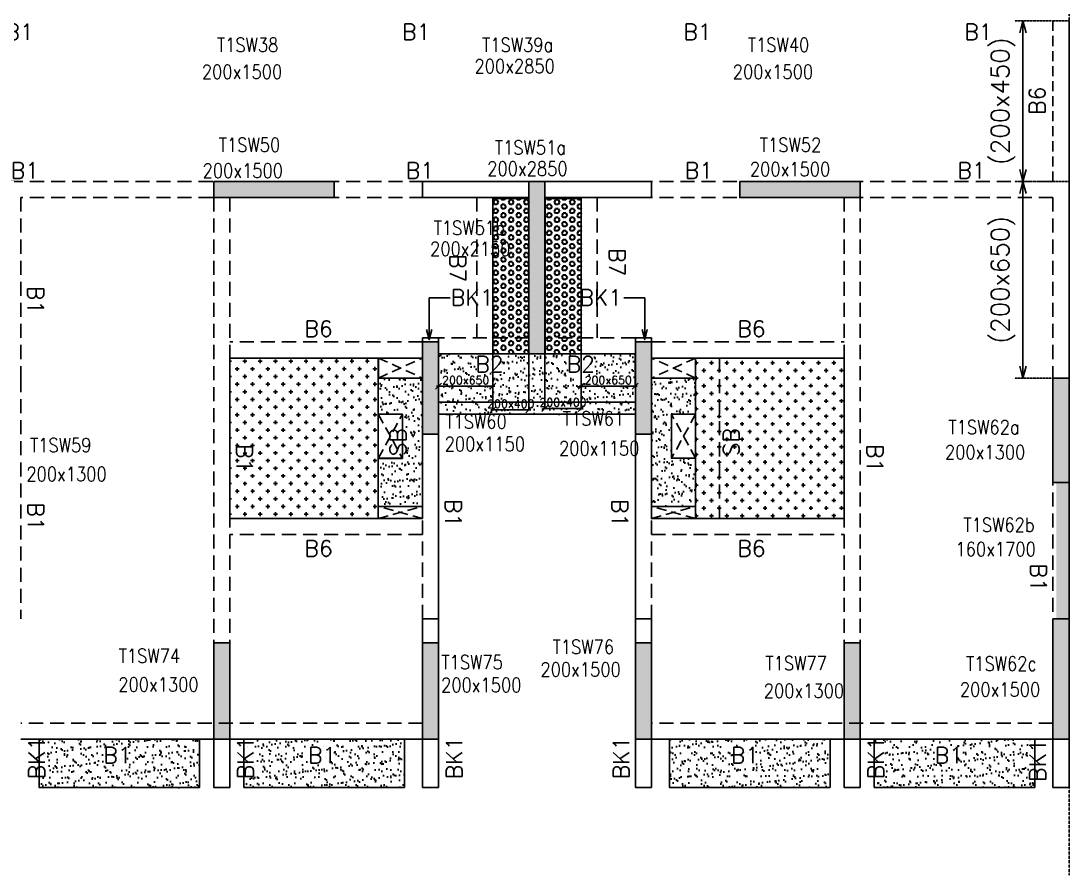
# Model space of a CAD drawing. Header units: millimetres. Extents: x 1078357 to 2594950, y -5122486 to -4636555.
# Drawn here: x 1960826 to 1973876, y -4670796 to -4660154 of the extents above; entities that cross this region are included whole.
import ezdxf

# ---------------------------------------------------------------- set-up
doc = ezdxf.new("R2010")
doc.units = ezdxf.units.MM
doc.header["$PDMODE"] = 35
for name, pattern in [('CONTINOUS', [0]), ('DOT', [0.25, 0, -0.25]), ('HIDDEN', [0.375, 0.25, -0.125]), ('New Retail block$0$CONTINOUS', [0])]:
    doc.linetypes.add(name, pattern=pattern)
doc.layers.get('0').update_dxf_attribs({"lineweight": 0})
doc.layers.get('Defpoints').update_dxf_attribs({"lineweight": 0})
for name, color, linetype, lineweight in [('A-_ANOTDIMA_D-', 6, 'Continuous', 13), ('COL. NO.', 30, 'Continuous', 25), ('COL. SIZE', 7, 'Continuous', 25), ('DIM', 9, 'Continuous', 25), ('HATCH', 8, 'Continuous', 30)]:
    doc.layers.add(name, color=color, linetype=linetype, lineweight=lineweight)
for name, color, linetype in [('B-200x325', 201, 'HIDDEN'), ('DROP SLAB', 8, 'Continuous'), ('EXPANSION JOINT', 10, 'HIDDEN'), ('NON STR. RCC WALL', 6, 'Continuous'), ('S-BEAM', 3, 'HIDDEN'), ('S-BEAM NO.', 6, 'Continuous'), ('S-COLUMN', 1, 'Continuous'), ('S-CUTOUT', 8, 'HIDDEN'), ('S-DIM', 2, 'Continuous'), ('S-SLAB-PROJECTION', 54, 'New Retail block$0$CONTINOUS'), ('SLAB FOLD', 8, 'Continuous')]:
    doc.layers.add(name, color=color, linetype=linetype)
doc.styles.add('Roman', font='romans')
doc.styles.add('ROMANS', font='romans.shx', dxfattribs={"width": 0.85})
doc.dimstyles.new('HARESH', dxfattribs={"dimtxt": 150, "dimasz": 75, "dimexe": 0, "dimexo": 0, "dimgap": 25, "dimtad": 1, "dimdec": 0, "dimdsep": 46, "dimtxsty": 'Roman', "dimblk": 'OBLIQUE', "dimcen": 225, "dimdle": 25, "dimclrd": 2, "dimclre": 2, "dimclrt": 7, "dimadec": 8, "dimazin": 1, "dimtfac": 1, "dimtdec": 0, "dimtmove": 0, "dimatfit": 0, "dimfxl": 1, "dimlwd": -1, "dimlwe": -1, "dimarcsym": 0})
pattern_1 = [(180, (834801.65, 212820.39), (-7e-15, -54.99261315), [31.75, -63.5]), (300, (834801.65, 212820.39), (47.625, 27.4963066), [31.75, -63.5]), (240, (834769.9, 212820.39), (47.625, -27.4963066), [31.75, -63.5])]

# ---------------------------------------------------------------- blocks, each defined once
blk = doc.blocks.new('_Open30')
at = {"color": 0, "linetype": 'ByBlock', "lineweight": -2}
for p, q in [((-1, 0.268), (0, 0)), ((0, 0), (-1, -0.268)), ((0, 0), (-1, 0))]:
    blk.add_line(p, q, dxfattribs=at)
blk = doc.blocks.new('*D1576')
at = {"layer": 'Defpoints', "color": 0, "linetype": 'CONTINOUS', "ltscale": 0.5, "transparency": 16777216}
for p in [(1973302, -4662154), (1973876, -4662154, 0), (1973876, -4664604, 0)]:
    blk.add_point(p, dxfattribs=at)
at = {"layer": 'S-DIM', "color": 2, "linetype": 'DOT', "ltscale": 0.5, "transparency": 16777216}
for p, q in [((1973876, -4662154), (1973202, -4662154)), ((1973876, -4664604), (1973202, -4664604))]:
    blk.add_line(p, q, dxfattribs=at)
at = {"layer": 'S-DIM', "color": 2, "linetype": 'CONTINOUS', "ltscale": 0.5, "transparency": 16777216}
blk.add_line((1973302, -4664454), (1973302, -4662304), dxfattribs=at)
at = {"layer": 'S-DIM', "color": 2, "linetype": 'CONTINOUS', "ltscale": 0.5, "transparency": 16777216, "xscale": 150, "yscale": 150, "zscale": 150}
for p, rotation in [((1973302, -4662154), 90), ((1973302, -4664604), 270)]:
    blk.add_blockref('_Open30', p, dxfattribs=dict(at, rotation=rotation))
at = {"layer": 'S-DIM', "color": 7, "linetype": 'CONTINOUS', "ltscale": 0.5, "transparency": 16777216, "insert": (1973056, -4663379), "char_height": 225, "attachment_point": 5, "rotation": 90, "style": 'Roman'}
blk.add_mtext('(200x650)', dxfattribs=at)
blk = doc.blocks.new('*D1577')
at = {"layer": 'Defpoints', "color": 0, "linetype": 'CONTINOUS', "ltscale": 0.5, "transparency": 16777216}
for p in [(1973876, -4660154, 0), (1973302, -4662154), (1973876, -4662154, 0)]:
    blk.add_point(p, dxfattribs=at)
at = {"layer": 'S-DIM', "color": 2, "linetype": 'DOT', "ltscale": 0.5, "transparency": 16777216}
for p, q in [((1973876, -4660154), (1973202, -4660154)), ((1973876, -4662154), (1973202, -4662154))]:
    blk.add_line(p, q, dxfattribs=at)
at = {"layer": 'S-DIM', "color": 2, "linetype": 'CONTINOUS', "ltscale": 0.5, "transparency": 16777216}
blk.add_line((1973302, -4660304), (1973302, -4662004), dxfattribs=at)
at = {"layer": 'S-DIM', "color": 2, "linetype": 'CONTINOUS', "ltscale": 0.5, "transparency": 16777216, "xscale": 150, "yscale": 150, "zscale": 150}
for p, rotation in [((1973302, -4660154), 90), ((1973302, -4662154), 270)]:
    blk.add_blockref('_Open30', p, dxfattribs=dict(at, rotation=rotation))
at = {"layer": 'S-DIM', "color": 7, "linetype": 'CONTINOUS', "ltscale": 0.5, "transparency": 16777216, "insert": (1973056, -4661154), "char_height": 225, "attachment_point": 5, "rotation": 90, "style": 'Roman'}
blk.add_mtext('(200x450)', dxfattribs=at)
blk = doc.blocks.new('_Oblique')
at = {"color": 0, "linetype": 'ByBlock', "lineweight": -2}
blk.add_line((-0.5, -0.5), (0.5, 0.5), dxfattribs=at)
blk = doc.blocks.new('*D1355')
at = {"layer": 'Defpoints', "color": 0, "ltscale": 700, "transparency": 16777216}
for p in [(1966701, -4664304, 0), (1967151, -4664304, 0), (1966701, -4664999)]:
    blk.add_point(p, dxfattribs=at)
at = {"layer": 'DIM', "color": 2, "ltscale": 700, "transparency": 16777216}
for p, q in [((1966701, -4664304), (1966701, -4664999)), ((1967151, -4664304), (1967151, -4664999)), ((1967176, -4664999), (1966676, -4664999))]:
    blk.add_line(p, q, dxfattribs=at)
at = {"layer": 'DIM', "color": 2, "ltscale": 700, "transparency": 16777216, "xscale": 75, "yscale": 75, "zscale": 75, "rotation": 180}
blk.add_blockref('_Oblique', (1966701, -4664999), dxfattribs=at)
at = {"layer": 'DIM', "color": 2, "ltscale": 700, "transparency": 16777216, "xscale": 75, "yscale": 75, "zscale": 75}
blk.add_blockref('_Oblique', (1967151, -4664999), dxfattribs=at)
at = {"layer": 'DIM', "color": 7, "ltscale": 700, "transparency": 16777216, "insert": (1966926, -4664924), "char_height": 150, "attachment_point": 5, "style": 'Roman'}
blk.add_mtext('{\\H0.666667x;200x400}', dxfattribs=at)
blk = doc.blocks.new('*D1356')
at = {"layer": 'Defpoints', "color": 0, "ltscale": 700, "transparency": 16777216}
for p in [(1966026, -4664304, 0), (1966701, -4664304, 0), (1966026, -4664706)]:
    blk.add_point(p, dxfattribs=at)
at = {"layer": 'DIM', "color": 2, "ltscale": 700, "transparency": 16777216}
for p, q in [((1966026, -4664304), (1966026, -4664706)), ((1966701, -4664304), (1966701, -4664706)), ((1966726, -4664706), (1966001, -4664706))]:
    blk.add_line(p, q, dxfattribs=at)
at = {"layer": 'DIM', "color": 2, "ltscale": 700, "transparency": 16777216, "xscale": 75, "yscale": 75, "zscale": 75, "rotation": 180}
blk.add_blockref('_Oblique', (1966026, -4664706), dxfattribs=at)
at = {"layer": 'DIM', "color": 2, "ltscale": 700, "transparency": 16777216, "xscale": 75, "yscale": 75, "zscale": 75}
blk.add_blockref('_Oblique', (1966701, -4664706), dxfattribs=at)
at = {"layer": 'DIM', "color": 7, "ltscale": 700, "transparency": 16777216, "insert": (1966364, -4664631), "char_height": 150, "attachment_point": 5, "style": 'Roman'}
blk.add_mtext('{\\H0.666667x;200x650}', dxfattribs=at)
blk = doc.blocks.new('*D1357')
at = {"layer": 'Defpoints', "color": 0, "ltscale": 700, "transparency": 16777216}
for p in [(1967351, -4664304, 0), (1967801, -4664304, 0), (1967801, -4664981)]:
    blk.add_point(p, dxfattribs=at)
at = {"layer": 'DIM', "color": 2, "ltscale": 700, "transparency": 16777216}
for p, q in [((1967351, -4664304), (1967351, -4664981)), ((1967801, -4664304), (1967801, -4664981)), ((1967326, -4664981), (1967826, -4664981))]:
    blk.add_line(p, q, dxfattribs=at)
at = {"layer": 'DIM', "color": 2, "ltscale": 700, "transparency": 16777216, "xscale": 75, "yscale": 75, "zscale": 75, "rotation": 180}
blk.add_blockref('_Oblique', (1967351, -4664981), dxfattribs=at)
at = {"layer": 'DIM', "color": 2, "ltscale": 700, "transparency": 16777216, "xscale": 75, "yscale": 75, "zscale": 75}
blk.add_blockref('_Oblique', (1967801, -4664981), dxfattribs=at)
at = {"layer": 'DIM', "color": 7, "ltscale": 700, "transparency": 16777216, "insert": (1967576, -4664906), "char_height": 150, "attachment_point": 5, "style": 'Roman'}
blk.add_mtext('{\\H0.666667x;200x400}', dxfattribs=at)
blk = doc.blocks.new('*D1358')
at = {"layer": 'Defpoints', "color": 0, "ltscale": 700, "transparency": 16777216}
for p in [(1967801, -4664304, 0), (1968476, -4664304, 0), (1968476, -4664704)]:
    blk.add_point(p, dxfattribs=at)
at = {"layer": 'DIM', "color": 2, "ltscale": 700, "transparency": 16777216}
for p, q in [((1967801, -4664304), (1967801, -4664704)), ((1968476, -4664304), (1968476, -4664704)), ((1967776, -4664704), (1968501, -4664704))]:
    blk.add_line(p, q, dxfattribs=at)
at = {"layer": 'DIM', "color": 2, "ltscale": 700, "transparency": 16777216, "xscale": 75, "yscale": 75, "zscale": 75, "rotation": 180}
blk.add_blockref('_Oblique', (1967801, -4664704), dxfattribs=at)
at = {"layer": 'DIM', "color": 2, "ltscale": 700, "transparency": 16777216, "xscale": 75, "yscale": 75, "zscale": 75}
blk.add_blockref('_Oblique', (1968476, -4664704), dxfattribs=at)
at = {"layer": 'DIM', "color": 7, "ltscale": 700, "transparency": 16777216, "insert": (1968139, -4664629), "char_height": 150, "attachment_point": 5, "style": 'Roman'}
blk.add_mtext('{\\H0.666667x;200x650}', dxfattribs=at)
blk = doc.blocks.new('G$CD63B60BD')
at = {"layer": 'COL. NO.', "linetype": 'Continuous', "style": 'ROMANS', "width": 0.85}
for s, p in [('T1SW38', (33940, 8565, -320)), ('T1SW39a', (37242, 8565, -320)), ('T1SW40', (40551, 8565, -320)), ('T1SW50', (33963, 7320, -320)), ('T1SW51a', (37401, 7287, -320)), ('T1SW52', (40700, 7320, -320)), ('T1SW51b', (36639, 6284, -320)), ('T1SW60', (36784, 3871, -320)), ('T1SW61', (38246, 3908, -320)), ('T1SW62a', (43049, 3802, -320)), ('T1SW59', (31613, 3575, -320)), ('T1SW62b', (43235, 2584, -320)), ('T1SW76', (38120, 1062, -320)), ('T1SW74', (32717, 952, -320)), ('T1SW75', (36735, 873, -320)), ('T1SW77', (40770, 861, -320)), ('T1SW62c', (43268, 854, -323))]:
    blk.add_text(s, height=175, dxfattribs=at).set_placement(p)
at = {"layer": 'COL. SIZE', "linetype": 'Continuous', "style": 'ROMANS', "width": 0.85}
for s, p in [('200x1500', (33752, 8228, -320)), ('200x2850', (37147, 8300, -320)), ('200x1500', (40363, 8228, -320)), ('200x2850', (37306, 7022, -320)), ('200x1500', (40576, 7017, -320)), ('200x1500', (33762, 6997, -320)), ('200x2150', (36594, 6023, -320)), ('200x1150', (36776, 3591, -320)), ('200x1150', (38200, 3537, -320)), ('200x1300', (43005, 3488, -320)), ('200x1300', (31567, 3217, -320)), ('160x1700', (43136, 2280, -320)), ('200x1500', (37968, 780, -320)), ('200x1300', (32712, 594, -320)), ('200x1500', (36731, 588, -320)), ('200x1300', (40749, 514, -320)), ('200x1500', (43191, 531, -323))]:
    blk.add_text(s, height=175, dxfattribs=at).set_placement(p)

msp = doc.modelspace()

# ---------------------------------------------------------------- hatches: boundary and pattern name
at = {"layer": 'DROP SLAB'}
h = msp.add_hatch(dxfattribs=at)
h.set_pattern_fill('CROSS', color=8, scale=15, angle=0.03079)
h.set_pattern_definition([(180.03079016, (-7918438.82, 37488617.73), (-95.19879988, -95.30117261), [47.625, -142.875]), (270.03079016, (-7918462.65, 37488641.53), (95.30117261, -95.19879988), [47.625, -142.875])])
h.paths.add_polyline_path([(1965276.1, -4664353.8), (1963426.2, -4664353.8), (1963426.2, -4666353.6), (1965276.1, -4666353.6)])
h = msp.add_hatch(dxfattribs=at)
h.set_pattern_fill('CROSS', color=8, scale=15, angle=0.03079)
h.set_pattern_definition([(180.03079016, (-6821214.105, 32804598.55), (-95.19879988, -95.30117261), [47.625, -142.875]), (270.03079016, (-6821237.93, 32804622.35), (95.30117261, -95.19879988), [47.625, -142.875])])
h.paths.add_polyline_path([(1969226.2, -4664353.9), (1971076.2, -4664353.9), (1971076.2, -4666353.7), (1969226.2, -4666353.7)])
at = {"layer": 'HATCH', "ltscale": 1000}
h = msp.add_hatch(dxfattribs=at)
h.set_pattern_fill('HEX', color=8, scale=10, angle=180)
h.set_pattern_definition(pattern_1)
h.paths.add_polyline_path([(1967151.4, -4662364.4), (1966701.4, -4662364.4), (1966701.4, -4664303.7), (1967151.4, -4664303.7)])
h = msp.add_hatch(dxfattribs=at)
h.set_pattern_fill('HEX', color=8, scale=10, angle=180)
h.set_pattern_definition(pattern_1)
h.paths.add_polyline_path([(1967351.7, -4662364.4), (1967801.7, -4662364.4), (1967801.7, -4664303.7), (1967351.7, -4664303.7)])
at = {"layer": 'HATCH'}
h = msp.add_hatch(dxfattribs=at)
h.set_pattern_fill('AR-SAND', color=8, scale=3, angle=179.97015)
h.set_pattern_definition([(37.47015413, (-3118406.55, 18702404.8), (-4.72361136, 146.8264517), [0, -115.824, 0, -129.54, 0, -123.825]), (7.4701541, (-3118406.55, 18702404.8), (134.9689868, 214.9772528), [0, -62.484, 0, -104.394, 0, -40.005]), (327.4701541, (-3118500.27, 18702404.84), (237.2979035, 0.3075449), [0, -38.1, 0, -137.16, 0, -179.07]), (317.4701541, (-3118500.27, 18702404.84), (229.1017424, 66.759465), [0, -19.05, 0, -89.916, 0, -102.87])])
h.paths.add_polyline_path([(1968476.4, -4664303.8), (1966026.4, -4664303.8), (1966026.4, -4664903.8), (1968476.4, -4664903.8)])
h = msp.add_hatch(dxfattribs=at)
h.set_pattern_fill('AR-SAND', color=8, scale=3, angle=179.97015)
h.set_pattern_definition([(37.47015413, (-3118406.46, 18702404.8), (-4.72361136, 146.8264517), [0, -115.824, 0, -129.54, 0, -123.825]), (7.4701541, (-3118406.46, 18702404.8), (134.9689868, 214.9772528), [0, -62.484, 0, -104.394, 0, -40.005]), (327.4701541, (-3118500.19, 18702404.84), (237.2979035, 0.3075449), [0, -38.1, 0, -137.16, 0, -179.07]), (317.4701541, (-3118500.19, 18702404.84), (229.1017424, 66.759465), [0, -19.05, 0, -89.916, 0, -102.87])])
h.paths.add_polyline_path([(1968476.5, -4664303.8), (1966026.5, -4664303.8), (1966026.5, -4665053.8), (1968476.5, -4665053.8)])
h = msp.add_hatch(dxfattribs=at)
h.set_pattern_fill('AR-SAND', color=8, scale=3, angle=359.97015)
h.set_pattern_definition([(37.47015413, (-4239567.65, 23610371.73), (-4.72361136, 146.8264517), [0, -115.824, 0, -129.54, 0, -123.825]), (7.4701541, (-4239567.65, 23610371.73), (134.9689868, 214.9772528), [0, -62.484, 0, -104.394, 0, -40.005]), (327.47015413, (-4239661.37, 23610371.78), (237.29790347, 0.3075449), [0, -38.1, 0, -137.16, 0, -179.07]), (317.4701541, (-4239661.37, 23610371.78), (229.1017424, 66.759465), [0, -19.05, 0, -89.916, 0, -102.87])])
h.paths.add_polyline_path([(1965825.5, -4666203.9), (1965275.5, -4666203.9), (1965275.5, -4665603.8), (1965575.4, -4665603.8), (1965575.4, -4665053.9), (1965275.5, -4665053.9), (1965275.5, -4664603.9), (1965825.4, -4664603.9)])
h = msp.add_hatch(dxfattribs=at)
h.set_pattern_fill('AR-SAND', color=8, scale=3, angle=180.02985)
h.set_pattern_definition([(37.47015413, (-4239566.87, 23610371.66), (-4.72361136, 146.8264517), [0, -115.824, 0, -129.54, 0, -123.825]), (7.4701541, (-4239566.87, 23610371.66), (134.9689868, 214.9772528), [0, -62.484, 0, -104.394, 0, -40.005]), (327.47015413, (-4239660.6, 23610371.71), (237.29790347, 0.3075449), [0, -38.1, 0, -137.16, 0, -179.07]), (317.4701541, (-4239660.6, 23610371.7), (229.1017424, 66.759465), [0, -19.05, 0, -89.916, 0, -102.87])])
h.paths.add_polyline_path([(1968676.2, -4666203.8), (1969226.2, -4666203.8), (1969226.2, -4665603.8), (1968926.2, -4665603.8), (1968926.2, -4665053.8), (1969226.2, -4665053.8), (1969226.2, -4664603.8), (1968676.2, -4664603.8)])
h = msp.add_hatch(dxfattribs=at)
h.set_pattern_fill('AR-SAND', color=8, scale=3, angle=179.97015)
h.set_pattern_definition([(37.47015413, (-3117081.55, 18702404.81), (-4.72361136, 146.8264517), [0, -115.824, 0, -129.54, 0, -123.825]), (7.4701541, (-3117081.55, 18702404.8), (134.9689868, 214.9772528), [0, -62.484, 0, -104.394, 0, -40.005]), (327.4701541, (-3117175.27, 18702404.86), (237.2979035, 0.3075449), [0, -38.1, 0, -137.16, 0, -179.07]), (317.4701541, (-3117175.27, 18702404.86), (229.1017424, 66.759465), [0, -19.05, 0, -89.916, 0, -102.87])])
h.paths.add_polyline_path([(1963051.4, -4669103.8), (1961051.4, -4669103.8), (1961051.4, -4669703.8), (1963051.4, -4669703.8)])
h = msp.add_hatch(dxfattribs=at)
h.set_pattern_fill('AR-SAND', color=8, scale=3, angle=179.97015)
h.set_pattern_definition([(37.47015413, (-3119631.55, 18702404.81), (-4.72361136, 146.8264517), [0, -115.824, 0, -129.54, 0, -123.825]), (7.4701541, (-3119631.55, 18702404.8), (134.9689868, 214.9772528), [0, -62.484, 0, -104.394, 0, -40.005]), (327.4701541, (-3119725.27, 18702404.86), (237.2979035, 0.3075449), [0, -38.1, 0, -137.16, 0, -179.07]), (317.4701541, (-3119725.27, 18702404.86), (229.1017424, 66.759465), [0, -19.05, 0, -89.916, 0, -102.87])])
h.paths.add_polyline_path([(1965601.4, -4669103.8), (1963601.4, -4669103.8), (1963601.4, -4669703.8), (1965601.4, -4669703.8)])
h = msp.add_hatch(dxfattribs=at)
h.set_pattern_fill('AR-SAND', color=8, scale=3, angle=179.97015)
h.set_pattern_definition([(37.47015413, (-3124931.55, 18702404.81), (-4.72361136, 146.8264517), [0, -115.824, 0, -129.54, 0, -123.825]), (7.4701541, (-3124931.55, 18702404.8), (134.9689868, 214.9772528), [0, -62.484, 0, -104.394, 0, -40.005]), (327.4701541, (-3125025.27, 18702404.86), (237.2979035, 0.3075449), [0, -38.1, 0, -137.16, 0, -179.07]), (317.4701541, (-3125025.27, 18702404.86), (229.1017424, 66.759465), [0, -19.05, 0, -89.916, 0, -102.87])])
h.paths.add_polyline_path([(1970901.4, -4669103.8), (1968901.4, -4669103.8), (1968901.4, -4669703.8), (1970901.4, -4669703.8)])
h = msp.add_hatch(dxfattribs=at)
h.set_pattern_fill('AR-SAND', color=8, scale=3, angle=179.97015)
h.set_pattern_definition([(37.47015413, (-3127481.55, 18702404.81), (-4.72361136, 146.8264517), [0, -115.824, 0, -129.54, 0, -123.825]), (7.4701541, (-3127481.55, 18702404.8), (134.9689868, 214.9772528), [0, -62.484, 0, -104.394, 0, -40.005]), (327.4701541, (-3127575.27, 18702404.86), (237.2979035, 0.3075449), [0, -38.1, 0, -137.16, 0, -179.07]), (317.4701541, (-3127575.27, 18702404.86), (229.1017424, 66.759465), [0, -19.05, 0, -89.916, 0, -102.87])])
h.paths.add_polyline_path([(1973451.4, -4669103.8), (1971451.4, -4669103.8), (1971451.4, -4669703.8), (1973451.4, -4669703.8)])
at = {"layer": 'S-COLUMN', "lineweight": 25}
h = msp.add_hatch(color=1, dxfattribs=at)
h.dxf.hatch_style = 1
h.paths.add_polyline_path([(1963226.2, -4662153.8), (1964726.2, -4662153.8), (1964726.2, -4662353.8), (1963226.2, -4662353.8)])
h = msp.add_hatch(color=1, dxfattribs=at)
h.dxf.hatch_style = 1
h.paths.add_polyline_path([(1967151.2, -4664303.8), (1967351.2, -4664303.8), (1967351.2, -4662153.8), (1967151.2, -4662153.8)])
h = msp.add_hatch(color=1, dxfattribs=at)
h.dxf.hatch_style = 1
h.paths.add_polyline_path([(1969776.2, -4662153.8), (1971276.2, -4662153.8), (1971276.2, -4662353.8), (1969776.2, -4662353.8)])
at = {"layer": 'S-COLUMN', "lineweight": 25, "extrusion": (-1.00316e-06, -1.91639e-11, 1)}
h = msp.add_hatch(color=1, dxfattribs=at)
h.dxf.hatch_style = 1
h.paths.add_polyline_path([(1965826.2, -4664153.8), (1966026.2, -4664153.8), (1966026.2, -4665303.8), (1965826.2, -4665303.8)])
at = {"layer": 'S-COLUMN', "lineweight": 25}
h = msp.add_hatch(color=1, dxfattribs=at)
h.dxf.hatch_style = 1
h.paths.add_polyline_path([(1968676.2, -4664153.8), (1968476.2, -4664153.8), (1968476.2, -4665303.8), (1968676.2, -4665303.8)])
h = msp.add_hatch(color=1, dxfattribs=at)
h.dxf.hatch_style = 1
h.paths.add_polyline_path([(1973676.2, -4664603.8), (1973876.2, -4664603.8), (1973876.2, -4665903.8), (1973676.2, -4665903.8)])
at = {"layer": 'S-COLUMN', "lineweight": 25, "extrusion": (1.00316e-06, -2.11765e-11, 1)}
h = msp.add_hatch(color=1, dxfattribs=at)
h.dxf.hatch_style = 1
h.paths.add_polyline_path([(1973876.2, -4667603.9), (1973716.2, -4667603.9), (1973716.2, -4665903.8), (1973876.2, -4665903.8)])
at = {"layer": 'S-COLUMN', "lineweight": 25}
h = msp.add_hatch(color=1, dxfattribs=at)
h.dxf.hatch_style = 1
h.paths.add_polyline_path([(1973876.2, -4669103.8), (1973676.2, -4669103.8), (1973676.2, -4667603.8), (1973876.2, -4667603.8)])
h = msp.add_hatch(color=1, dxfattribs=at)
h.dxf.hatch_style = 1
h.paths.add_polyline_path([(1963426.2, -4667903.8), (1963426.2, -4669103.8), (1963226.2, -4669103.8), (1963226.2, -4667903.8)])
at = {"layer": 'S-COLUMN', "lineweight": 25, "extrusion": (-1.00316e-06, -1.91639e-11, 1)}
h = msp.add_hatch(color=1, dxfattribs=at)
h.dxf.hatch_style = 1
h.paths.add_polyline_path([(1965826.2, -4669103.8), (1966026.2, -4669103.8), (1966026.2, -4667903.8), (1965826.2, -4667903.8)])
at = {"layer": 'S-COLUMN', "lineweight": 25}
h = msp.add_hatch(color=1, dxfattribs=at)
h.dxf.hatch_style = 1
h.paths.add_polyline_path([(1968676.2, -4667903.8), (1968676.2, -4669103.8), (1968476.2, -4669103.8), (1968476.2, -4667903.8)])
h = msp.add_hatch(color=1, dxfattribs=at)
h.dxf.hatch_style = 1
h.paths.add_polyline_path([(1971276.2, -4667903.8), (1971276.2, -4669103.8), (1971076.2, -4669103.8), (1971076.2, -4667903.8)])

# ---------------------------------------------------------------- linework, layer by layer
at = {"layer": 'DROP SLAB', "color": 3, "linetype": 'CONTINOUS', "ltscale": 500, "elevation": 0}
for points in [[(1965276.1, -4664353.8), (1963426.2, -4664353.8), (1963426.2, -4666353.6), (1965276.1, -4666353.6)], [(1965276.2, -4664603.8), (1965826.1, -4664603.8), (1965826.1, -4664353.8), (1965276.2, -4664353.8)], [(1969226.2, -4664603.8), (1968676.4, -4664603.8), (1968676.4, -4664353.8), (1969226.2, -4664353.8)], [(1969226.2, -4664353.9), (1971076.2, -4664353.9), (1971076.2, -4666353.7), (1969226.2, -4666353.7)], [(1965276.1, -4665603.9), (1965576.1, -4665603.9), (1965576.1, -4665053.9), (1965276.1, -4665053.9)], [(1969226.2, -4665603.8), (1968926.2, -4665603.8), (1968926.2, -4665053.8), (1969226.2, -4665053.8)], [(1965275.8, -4666353.6), (1965825.8, -4666353.6), (1965825.8, -4666203.8), (1965275.8, -4666203.8)], [(1969226.2, -4666353.6), (1968676.2, -4666353.6), (1968676.2, -4666203.8), (1969226.2, -4666203.8)]]:
    msp.add_lwpolyline(points, close=True, dxfattribs=at)
at = {"layer": 'EXPANSION JOINT'}
msp.add_line((1973876.4, -4650463.8, 0), (1973876.4, -4670796.3, 0), dxfattribs=at)
msp.add_line((1973876.4, -4650463.8, 0), (1973876.4, -4670796.3, 0), dxfattribs=at)
at = {"layer": 'NON STR. RCC WALL', "elevation": 0}
for points in [[(1967151.2, -4662154.4), (1965826.2, -4662154.1), (1965826.2, -4662353.6), (1967151.2, -4662353.9)], [(1968676.2, -4662154.4), (1967351.2, -4662154.1), (1967351.2, -4662353.6), (1968676.2, -4662353.9)], [(1966026.1, -4667603.8), (1966026.1, -4667903.8), (1965826.2, -4667903.8), (1965826.2, -4667603.8)], [(1968676.1, -4667603.8), (1968676.1, -4667903.8), (1968476.2, -4667903.8), (1968476.2, -4667603.8)]]:
    msp.add_lwpolyline(points, close=True, dxfattribs=at)
at = {"layer": 'S-BEAM', "linetype": 'HIDDEN', "ltscale": 500}
msp.add_line((1973676.4, -4662153.8, 0), (1973676.4, -4660153.7, 0), dxfattribs=at)
at = {"layer": 'S-BEAM', "linetype": 'Continuous', "ltscale": 500}
msp.add_line((1973876.4, -4662153.8, 0), (1973876.4, -4660153.8, 0), dxfattribs=at)
at = {"layer": 'S-BEAM', "linetype": 'HIDDEN', "ltscale": 700}
for p, q in [((1967151.2, -4662153.8, 0), (1954969.8, -4662153.8, 0)), ((1973676.4, -4662153.8, 0), (1967351.2, -4662153.8, 0)), ((1967151.2, -4662353.8, 0), (1960826.4, -4662353.8, 0)), ((1960826.4, -4662353.8, 0), (1960826.4, -4664603.8, 0)), ((1963226.4, -4662353.8, 0), (1963226.4, -4668803.7, 0)), ((1963426.4, -4662353.8, 0), (1963426.4, -4668803.7, 0)), ((1973676.4, -4662353.8, 0), (1967351.2, -4662353.8, 0)), ((1971076.4, -4662353.8, 0), (1971076.4, -4668803.7, 0)), ((1971276.4, -4662353.8, 0), (1971276.4, -4668803.7, 0)), ((1973676.4, -4662353.8, 0), (1973676.4, -4667603.8, 0)), ((1967151.4, -4664103.8, 0), (1966026.4, -4664103.8, 0)), ((1968476.4, -4664103.8, 0), (1967351.4, -4664103.8, 0)), ((1969226.2, -4664354.1, 0), (1969226.2, -4666353.9, 0)), ((1969526.2, -4664354.1, 0), (1969526.2, -4666353.9, 0)), ((1960826.4, -4664603.8, 0), (1960826.4, -4667603.8, 0)), ((1965826.4, -4667603.8, 0), (1965826.4, -4665303.7, 0)), ((1968676.4, -4667603.8, 0), (1968676.4, -4665303.7, 0)), ((1965826.4, -4668903.7, 0), (1960826.4, -4668903.7, 0)), ((1973676.4, -4668903.8, 0), (1968676.4, -4668903.8, 0))]:
    msp.add_line(p, q, dxfattribs=at)
at = {"layer": 'S-BEAM', "linetype": 'CONTINOUS', "ltscale": 700}
for p, q in [((1973876.4, -4662153.8, 0), (1973876.4, -4667603.8, 0)), ((1966026.4, -4667603.8, 0), (1966026.4, -4665303.7, 0)), ((1968476.4, -4667603.8, 0), (1968476.4, -4665303.7, 0)), ((1965826.4, -4669103.7, 0), (1960826.4, -4669103.7, 0)), ((1963226.2, -4669703.8, 0), (1963226.2, -4669103.8, 0)), ((1963426.2, -4669103.8, 0), (1963426.2, -4669703.8, 0)), ((1965826.2, -4669703.8, 0), (1965826.2, -4669103.8, 0)), ((1966026.2, -4669103.8, 0), (1966026.2, -4669703.8, 0)), ((1968476.2, -4669703.8, 0), (1968476.2, -4669103.8, 0)), ((1968676.2, -4669103.8, 0), (1968676.2, -4669703.8, 0)), ((1973676.4, -4669103.8, 0), (1968676.4, -4669103.8, 0)), ((1971076.2, -4669703.8, 0), (1971076.2, -4669103.8, 0)), ((1971276.2, -4669103.8, 0), (1971276.2, -4669703.8, 0)), ((1973676.2, -4669703.7, 0), (1973676.2, -4669103.7, 0)), ((1973876.2, -4669103.7, 0), (1973876.2, -4669703.7, 0)), ((1963426.2, -4669703.8, 0), (1963226.2, -4669703.8, 0)), ((1966026.2, -4669703.8, 0), (1965826.2, -4669703.8, 0)), ((1968676.2, -4669703.8, 0), (1968476.2, -4669703.8, 0)), ((1971276.2, -4669703.8, 0), (1971076.2, -4669703.8, 0)), ((1973876.2, -4669703.7, 0), (1973676.2, -4669703.7, 0))]:
    msp.add_line(p, q, dxfattribs=at)
at = {"layer": 'S-BEAM', "ltscale": 700}
for p, q in [((1966501.2, -4664103.9, 0), (1966501.2, -4662353.9, 0)), ((1968001.5, -4664103.9, 0), (1968001.5, -4662353.9, 0)), ((1965826.2, -4664153.8, 0), (1963426.4, -4664153.8, 0)), ((1968676.5, -4664153.9, 0), (1971076.3, -4664153.9, 0)), ((1965826.4, -4666553.6, 0), (1963426.4, -4666553.6, 0)), ((1968676.3, -4666553.7, 0), (1971076.3, -4666553.7, 0))]:
    msp.add_line(p, q, dxfattribs=at)
at = {"layer": 'S-BEAM', "linetype": 'Continuous', "ltscale": 700}
for p, q in [((1966701.2, -4664103.9, 0), (1966701.2, -4662364.6, 0)), ((1967801.5, -4664103.9, 0), (1967801.5, -4662364.6, 0)), ((1965826.2, -4664353.8, 0), (1963426.4, -4664353.8, 0)), ((1968476.4, -4664303.8, 0), (1966026.4, -4664303.8, 0)), ((1968676.5, -4664353.9, 0), (1971076.3, -4664353.9, 0)), ((1965826.4, -4666353.6, 0), (1963426.4, -4666353.6, 0)), ((1968676.3, -4666353.7, 0), (1971076.3, -4666353.7, 0))]:
    msp.add_line(p, q, dxfattribs=at)
at = {"layer": 'S-BEAM', "linetype": 'Continuous', "ltscale": 700, "elevation": 0}
for points in [[(1966026.5, -4664153.8), (1965826.5, -4664153.8), (1965826.5, -4664103.7), (1966026.5, -4664103.7)], [(1968476.4, -4664153.8), (1968676.5, -4664153.8), (1968676.5, -4664103.7), (1968476.4, -4664103.7)]]:
    msp.add_lwpolyline(points, close=True, dxfattribs=at)
at = {"layer": 'S-COLUMN', "color": 1, "lineweight": 25, "elevation": 0}
for points in [[(1963226.2, -4662153.8), (1964726.2, -4662153.8), (1964726.2, -4662353.8), (1963226.2, -4662353.8)], [(1967151.2, -4664303.8), (1967351.2, -4664303.8), (1967351.2, -4662153.8), (1967151.2, -4662153.8)], [(1969776.2, -4662153.8), (1971276.2, -4662153.8), (1971276.2, -4662353.8), (1969776.2, -4662353.8)], [(1968676.2, -4664153.8), (1968476.2, -4664153.8), (1968476.2, -4665303.8), (1968676.2, -4665303.8)], [(1973676.2, -4664603.8), (1973876.2, -4664603.8), (1973876.2, -4665903.8), (1973676.2, -4665903.8)], [(1973876.2, -4669103.8), (1973676.2, -4669103.8), (1973676.2, -4667603.8), (1973876.2, -4667603.8)], [(1963226.2, -4667903.8), (1963426.2, -4667903.8), (1963426.2, -4669103.8), (1963226.2, -4669103.8)], [(1968676.2, -4669103.8), (1968476.2, -4669103.8), (1968476.2, -4667903.8), (1968676.2, -4667903.8)], [(1971076.2, -4667904), (1971276.2, -4667904), (1971276.2, -4669103.8), (1971076.2, -4669103.8)]]:
    msp.add_lwpolyline(points, close=True, dxfattribs=at)
at = {"layer": 'S-COLUMN', "color": 1, "lineweight": 25, "extrusion": (-1.00316e-06, -1.91639e-11, 1), "elevation": -2}
for points in [[(1965826.2, -4664153.8), (1966026.2, -4664153.8), (1966026.2, -4665303.8), (1965826.2, -4665303.8)], [(1965826.2, -4669103.8), (1966026.2, -4669103.8), (1966026.2, -4667903.8), (1965826.2, -4667903.8)]]:
    msp.add_lwpolyline(points, close=True, dxfattribs=at)
at = {"layer": 'S-CUTOUT', "ltscale": 500}
for p, q in [((1965276.2, -4664603.8), (1965826.1, -4664353.8, 0)), ((1965276.2, -4664353.8, 0), (1965826.2, -4664603.8)), ((1969226.2, -4664353.8, 0), (1968676.2, -4664603.8)), ((1969226.2, -4664603.8), (1968676.4, -4664353.8, 0)), ((1965276.1, -4665603.9, 0), (1965576.1, -4665053.9, 0)), ((1965276.1, -4665053.9, 0), (1965576.1, -4665603.9, 0)), ((1969226.2, -4665603.8), (1968926.2, -4665053.8)), ((1969226.2, -4665053.8), (1968926.2, -4665603.8)), ((1965825.8, -4666353.8, 0), (1965275.8, -4666203.8, 0)), ((1965276.6, -4666353.6, 0), (1965825.8, -4666203.8, 0)), ((1969225.4, -4666353.6, 0), (1968676.2, -4666203.8, 0)), ((1968676.2, -4666353.8), (1969226.2, -4666203.8, 0))]:
    msp.add_line(p, q, dxfattribs=at)
at = {"layer": 'S-SLAB-PROJECTION', "elevation": 0}
for points in [[(1968476.4, -4664303.8), (1966026.4, -4664303.8), (1966026.4, -4664903.8), (1968476.4, -4664903.8)], [(1968476.5, -4664303.8), (1966026.5, -4664303.8), (1966026.5, -4665053.8), (1968476.5, -4665053.8)], [(1963051.4, -4669103.8), (1961051.4, -4669103.8), (1961051.4, -4669703.8), (1963051.4, -4669703.8)], [(1965601.4, -4669103.8), (1963601.4, -4669103.8), (1963601.4, -4669703.8), (1965601.4, -4669703.8)], [(1970901.4, -4669103.8), (1968901.4, -4669103.8), (1968901.4, -4669703.8), (1970901.4, -4669703.8)], [(1973451.4, -4669103.8), (1971451.4, -4669103.8), (1971451.4, -4669703.8), (1973451.4, -4669703.8)]]:
    msp.add_lwpolyline(points, close=True, dxfattribs=at)
at = {"layer": 'SLAB FOLD', "color": 8, "ltscale": 1000, "elevation": 0}
for points in [[(1966701.2, -4662364.4), (1967151.2, -4662364.4), (1967151.2, -4664303.7), (1966701.2, -4664303.7)], [(1967801.5, -4662364.4), (1967351.4, -4662364.4), (1967351.4, -4664303.7), (1967801.5, -4664303.7)]]:
    msp.add_lwpolyline(points, close=True, dxfattribs=at)
for points in [[(1965825.5, -4666203.9), (1965275.5, -4666203.9), (1965275.5, -4665603.8), (1965575.4, -4665603.8), (1965575.4, -4665053.9), (1965275.5, -4665053.9), (1965275.5, -4664603.9), (1965825.4, -4664603.9), (1965825.5, -4666203.9)], [(1968676.2, -4666203.8), (1969226.2, -4666203.8), (1969226.2, -4665603.8), (1968926.2, -4665603.8), (1968926.2, -4665053.8), (1969226.2, -4665053.8), (1969226.2, -4664603.8), (1968676.2, -4664603.8), (1968676.2, -4666203.8)]]:
    msp.add_lwpolyline(points, dxfattribs=at)

# ---------------------------------------------------------------- block references
at = {"layer": 'A-_ANOTDIMA_D-', "color": 2, "ltscale": 700}
msp.add_blockref('G$CD63B60BD', (1929326.2, -4669103.8, 0), dxfattribs=at)

# ---------------------------------------------------------------- texts
at = {"layer": 'B-200x325', "linetype": 'Continuous', "ltscale": 700, "style": 'ROMANS'}
for rotation, p in [(359.99945, (1964356.8, -4664088.6, -2.7)), (0.00134, (1969745.8, -4664088.7, -2.7)), (359.99945, (1964356.9, -4666825.8, -2.7)), (0.00134, (1969745.9, -4666825.8, -2.7))]:
    msp.add_text('B6', height=200, rotation=rotation, dxfattribs=at).set_placement(p)
at = {"layer": 'S-BEAM NO.', "linetype": 'HIDDEN', "ltscale": 500, "style": 'ROMANS'}
for s, rotation, p in [('B1', 359.99906, (1960634, -4660390.9, -2.7)), ('B1', 359.99906, (1965572.1, -4660391, -2.7)), ('B1', 359.99906, (1969073.8, -4660391, -2.7)), ('B1', 359.99906, (1972572.3, -4660391, -2.7)), ('B6', 90, (1973579.8, -4661323.6, -2.7)), ('B1', 0.00094, (1960700.9, -4662116.6, -2.7)), ('B1', 0.00094, (1965617.6, -4662116.6, -2.7)), ('B1', 0.00094, (1969092.5, -4662116.6, -2.7)), ('B1', 0.00094, (1972487.2, -4662116.6, -2.7)), ('B1', 269.99906, (1960909.6, -4663455.7, -2.7)), ('B1', 269.99906, (1963510.3, -4665425.1, -2.7)), ('B1', 269.99906, (1971360.3, -4665425.1, -2.7)), ('B1', 269.99906, (1960910.3, -4666154.2, -2.7)), ('B1', 269.99906, (1966110.3, -4666110, -2.7)), ('B1', 269.99906, (1968183.6, -4666110, -2.7)), ('B1', 269.99906, (1973396.2, -4666913.7, -2.7)), ('B1', 0.00094, (1961851.7, -4669404.1, -2.7)), ('B1', 0.00094, (1964400.4, -4669404.1, -2.7)), ('B1', 0.00094, (1969666.3, -4669404.1, -2.7)), ('B1', 0.00094, (1972203.6, -4669404.2, -2.7))]:
    msp.add_text(s, height=200, rotation=rotation, dxfattribs=at).set_placement(p)
at = {"layer": 'S-BEAM NO.', "linetype": 'Continuous', "ltscale": 700, "style": 'ROMANS'}
for s, rotation, p in [('B7', 269.99906, (1968150.5, -4662983.2, -2.7)), ('B7', 269.99906, (1966166.4, -4663059.6, -2.7)), ('BK1', 0.00094, (1966179.6, -4663701.2, -2.7)), ('BK1', 359.99906, (1967780.5, -4663701.2, -2.7)), ('SB', 90.00094, (1965620.9, -4665578.1, -2.7)), ('SB', 90.00094, (1969770.9, -4665578.2, -2.7))]:
    msp.add_text(s, height=200, rotation=rotation, dxfattribs=at).set_placement(p)
at = {"layer": 'S-BEAM NO.', "linetype": 'Continuous', "ltscale": 500, "style": 'ROMANS'}
for p in [(1966484.3, -4664531.7, -2.7), (1967621, -4664531.7, -2.7)]:
    msp.add_text('B2', height=200, dxfattribs=at).set_placement(p)
at = {"layer": 'S-BEAM NO.', "linetype": 'CONTINOUS', "ltscale": 700, "style": 'ROMANS'}
for p in [(1961121.9, -4669603.4, 50), (1963721.9, -4669603.4, 50), (1966321.9, -4669603.4, 50), (1968399.1, -4669603.4, 50), (1971571.9, -4669603.4, 50), (1973585.5, -4669634.2, 50)]:
    msp.add_text('BK1', height=200, rotation=90, dxfattribs=at).set_placement(p)

# ---------------------------------------------------------------- dimensions: what is measured, and where the dimension line sits
at = {"layer": 'DIM', "ltscale": 700}
for base, p1, p2, picture, middle in [((1966026.2, -4664706.4, 0), (1966700.9, -4664304.3, 0), (1966026.2, -4664304.3, 0), '*D1356', (1966363.5, -4664631.4, 0)), ((1968476, -4664704.4, 0), (1967801.2, -4664304.3, 0), (1968476, -4664304.3, 0), '*D1358', (1968138.6, -4664629.4, 0))]:
    dim = msp.add_linear_dim(base=base, p1=p1, p2=p2, text='{\\H0.666667x;200x650}', dimstyle='HARESH', override={"dimtxsty": 'Roman', "dimtmove": 1}, dxfattribs=at)
    dim.commit()
    dim.dimension.update_dxf_attribs({"geometry": picture, "text_midpoint": middle})
for base, p1, p2, picture, middle in [((1966700.9, -4664999.4, 0), (1967151, -4664304.3, 0), (1966700.9, -4664304.3, 0), '*D1355', (1966925.9, -4664999.4, 0)), ((1967801.2, -4664981.1, 0), (1967351, -4664304.3, 0), (1967801.2, -4664304.3, 0), '*D1357', (1967576.1, -4664981.1, 0))]:
    dim = msp.add_linear_dim(base=base, p1=p1, p2=p2, text='{\\H0.666667x;200x400}', dimstyle='HARESH', override={"dimtxsty": 'Roman'}, dxfattribs=at)
    dim.commit()
    dim.dimension.update_dxf_attribs({"geometry": picture, "text_midpoint": middle, "dimtype": 160})
at = {"layer": 'S-DIM', "linetype": 'CONTINOUS', "ltscale": 0.5}
for p1, angle, text, picture, middle in [((1973876.4, -4660153.8, 0), 90, '(200x450)', '*D1577', (1973056, -4661153.8, 0)), ((1973876.4, -4664603.8, 0), 270, '(200x650)', '*D1576', (1973056, -4663378.8, 0))]:
    dim = msp.add_linear_dim(base=(1973302.4, -4662153.8, 0), p1=p1, p2=(1973876.4, -4662153.8, 0), angle=angle, text=text, dimstyle='HARESH', override={"dimtxt": 225, "dimasz": 150, "dimexe": 100, "dimgap": 75, "dimtxsty": 'Roman', "dimblk1": 'Open30', "dimblk2": 'Open30', "dimsah": 1, "dimdle": 1, "dimfxl": 500, "dimarcsym": 1}, dxfattribs=at)
    dim.commit()
    dim.dimension.update_dxf_attribs({"geometry": picture, "text_midpoint": middle})

# ---------------------------------------------------------------- leaders
at = {"layer": 'S-BEAM NO.', "linetype": 'Continuous', "ltscale": 700}
for points in [[(1965910, -4664123.5, 0), (1965910, -4663603.4, 0), (1966168.8, -4663603.4, 0)], [(1968592.9, -4664123.5, 0), (1968592.9, -4663603.4, 0), (1968334.1, -4663603.4, 0)]]:
    msp.add_leader(points, dimstyle='HARESH', override={"dimasz": 125, "dimgap": 25, "dimtad": 0, "dimldrblk": 'Open30'}, dxfattribs=at)

doc.saveas('drawing.dxf')
